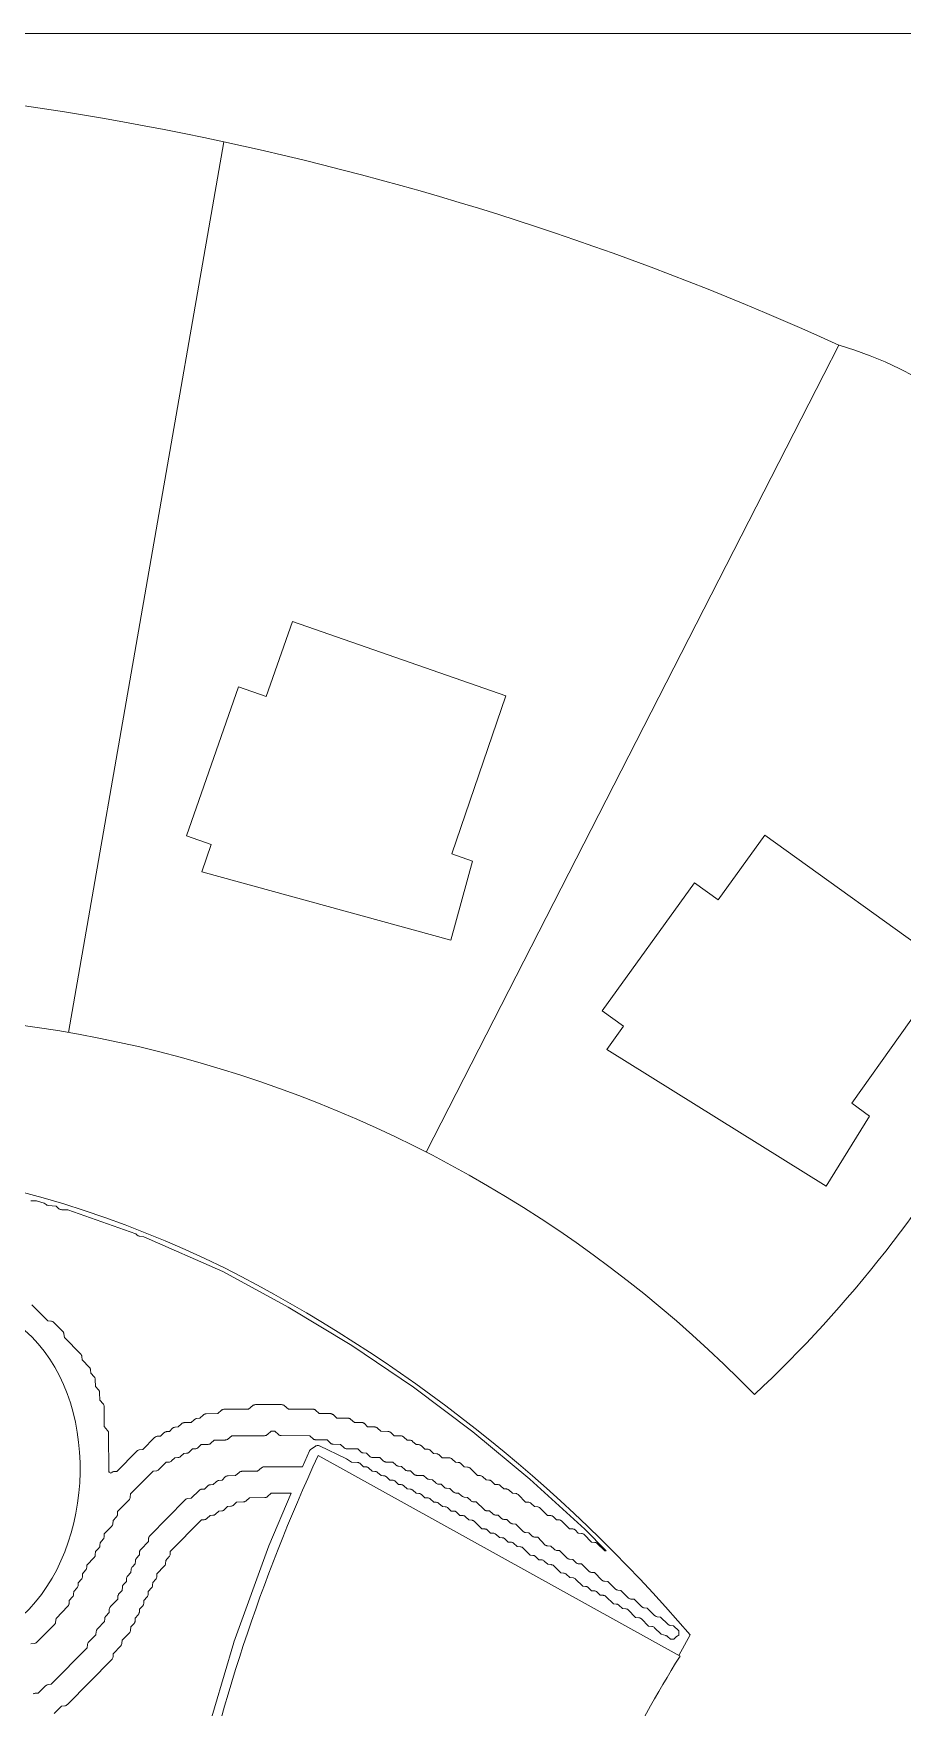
# Model space of a CAD drawing. Header units: inches. Extents: x 36 to 80.1, y 17.3 to 55.9.
# Drawn here: x 43.85 to 49.11, y 45.76 to 55.9 of the extents above; entities that cross this region are included whole.
import ezdxf

# ---------------------------------------------------------------- set-up
doc = ezdxf.new("R2010")
doc.units = ezdxf.units.IN
doc.layers.add('01_ORIGINAL_CAD', color=7, linetype='Continuous', lineweight=20)
doc.layers.add('02_APPROVED_PDF_OUTLINES', color=7, linetype='Continuous', lineweight=15)

msp = doc.modelspace()

# ---------------------------------------------------------------- linework, layer by layer
at = {"layer": '01_ORIGINAL_CAD'}
msp.add_line((36.248, 55.9), (71.442, 55.9), dxfattribs=at)
for points in [[(45, 55.245), (44.06, 49.85)], [(48.726, 54.013), (46.225, 49.126)]]:
    msp.add_lwpolyline(points, dxfattribs=at)
for points in [[(46.381, 50.933), (46.709, 51.889), (45.415, 52.34), (45.257, 51.885), (45.088, 51.944), (44.773, 51.041), (44.923, 50.989), (44.866, 50.824), (46.374, 50.409), (46.506, 50.889)], [(48.804, 49.422), (49.389, 50.246), (48.277, 51.045), (47.995, 50.654), (47.85, 50.758), (47.292, 49.982), (47.421, 49.889), (47.319, 49.747), (48.648, 48.921), (48.911, 49.345)]]:
    msp.add_lwpolyline(points, close=True, dxfattribs=at)
for points in [[(44.283, 37.084, 0.090917), (40.931, 45.968, -0.652582), (40.931, 49.011, -0.158741), (45.004, 48.425, -0.098355), (47.824, 46.203), (47.755, 46.078)], [(47.087, 44.63, -0.062406), (47.763, 46.073), (45.572, 47.29, 0.058367), (44.801, 44.944, 0.058367)]]:
    msp.add_lwpolyline(points, format="xyb", dxfattribs=at)
for centre, radius, start, end in [((41.139, 37.317), 18.339, 65.5622, 90.1344), ((48.026, 51.672), 2.444, 0.7167, 73.3418), ((43.034, 53.196), 7.583, 313.0815, 348.6437), ((42.751, 42.34), 7.624, 44.2289, 105.6047)]:
    msp.add_arc(centre, radius, start, end, dxfattribs=at)
at = {"layer": '02_APPROVED_PDF_OUTLINES'}
for points in [[(43.832, 48.831), (43.865, 48.831), (43.911, 48.818), (43.923, 48.809), (43.925, 48.808), (43.928, 48.806), (43.932, 48.805), (43.935, 48.804), (43.984, 48.798), (44.001, 48.783), (44.004, 48.781), (44.007, 48.78), (44.011, 48.778), (44.014, 48.778), (44.018, 48.777), (44.055, 48.777), (44.467, 48.632), (44.476, 48.624), (44.479, 48.622), (44.481, 48.62), (44.484, 48.619), (44.487, 48.618), (44.49, 48.618), (44.516, 48.614), (44.993, 48.403), (45.389, 48.188), (45.775, 47.955), (46.148, 47.703), (46.508, 47.433), (46.854, 47.146), (47.186, 46.842), (47.316, 46.712), (47.307, 46.712), (47.262, 46.756), (47.26, 46.758), (47.257, 46.76), (47.254, 46.762), (47.25, 46.763), (47.247, 46.763), (47.227, 46.765), (47.183, 46.81), (47.18, 46.812), (47.177, 46.814), (47.174, 46.815), (47.171, 46.816), (47.167, 46.817), (47.147, 46.819), (47.127, 46.838), (47.124, 46.841), (47.121, 46.843), (47.117, 46.844), (47.114, 46.845), (47.11, 46.845), (47.094, 46.846), (47.047, 46.892), (47.045, 46.894), (47.042, 46.895), (47.04, 46.897), (47.037, 46.898), (47.034, 46.899), (47.031, 46.899), (47.014, 46.9), (46.994, 46.919), (46.991, 46.921), (46.988, 46.923), (46.985, 46.924), (46.981, 46.925), (46.978, 46.926), (46.961, 46.926), (46.917, 46.971), (46.914, 46.973), (46.911, 46.975), (46.908, 46.976), (46.905, 46.977), (46.902, 46.978), (46.882, 46.98), (46.861, 46.999), (46.858, 47.002), (46.855, 47.003), (46.852, 47.005), (46.848, 47.006), (46.845, 47.006), (46.828, 47.007), (46.784, 47.051), (46.782, 47.053), (46.779, 47.055), (46.775, 47.057), (46.772, 47.058), (46.769, 47.058), (46.749, 47.06), (46.728, 47.08), (46.725, 47.082), (46.722, 47.084), (46.719, 47.085), (46.715, 47.086), (46.712, 47.087), (46.695, 47.087), (46.675, 47.106), (46.672, 47.109), (46.669, 47.111), (46.666, 47.112), (46.662, 47.113), (46.659, 47.113), (46.642, 47.114), (46.622, 47.133), (46.619, 47.136), (46.616, 47.137), (46.613, 47.139), (46.609, 47.14), (46.606, 47.14), (46.589, 47.141), (46.568, 47.16), (46.566, 47.162), (46.563, 47.164), (46.559, 47.166), (46.556, 47.166), (46.552, 47.167), (46.536, 47.168), (46.492, 47.212), (46.489, 47.214), (46.486, 47.216), (46.483, 47.217), (46.48, 47.219), (46.476, 47.219), (46.456, 47.221), (46.436, 47.24), (46.433, 47.243), (46.43, 47.245), (46.427, 47.246), (46.423, 47.247), (46.42, 47.247), (46.403, 47.248), (46.382, 47.267), (46.38, 47.269), (46.378, 47.271), (46.375, 47.272), (46.372, 47.273), (46.369, 47.274), (46.366, 47.274), (46.323, 47.275), (46.306, 47.292), (46.303, 47.295), (46.3, 47.296), (46.297, 47.298), (46.294, 47.299), (46.29, 47.299), (46.27, 47.301), (46.25, 47.321), (46.247, 47.323), (46.244, 47.325), (46.241, 47.326), (46.237, 47.327), (46.234, 47.328), (46.217, 47.328), (46.197, 47.348), (46.194, 47.35), (46.191, 47.352), (46.187, 47.353), (46.184, 47.354), (46.18, 47.355), (46.164, 47.355), (46.143, 47.374), (46.141, 47.377), (46.138, 47.379), (46.134, 47.38), (46.131, 47.381), (46.127, 47.381), (46.111, 47.382), (46.09, 47.401), (46.088, 47.403), (46.085, 47.405), (46.083, 47.406), (46.08, 47.407), (46.077, 47.408), (46.074, 47.408), (46.031, 47.409), (46.011, 47.428), (46.008, 47.43), (46.006, 47.432), (46.003, 47.433), (46, 47.434), (45.997, 47.435), (45.994, 47.435), (45.951, 47.436), (45.931, 47.455), (45.929, 47.457), (45.926, 47.458), (45.923, 47.46), (45.92, 47.461), (45.917, 47.461), (45.914, 47.462), (45.871, 47.463), (45.851, 47.482), (45.849, 47.484), (45.846, 47.485), (45.843, 47.487), (45.841, 47.488), (45.838, 47.488), (45.835, 47.488), (45.791, 47.489), (45.768, 47.51), (45.766, 47.512), (45.763, 47.513), (45.76, 47.514), (45.758, 47.515), (45.755, 47.516), (45.752, 47.516), (45.685, 47.516), (45.662, 47.537), (45.659, 47.538), (45.657, 47.54), (45.654, 47.541), (45.651, 47.542), (45.648, 47.543), (45.645, 47.543), (45.578, 47.543), (45.556, 47.563), (45.553, 47.565), (45.551, 47.567), (45.548, 47.568), (45.545, 47.569), (45.542, 47.569), (45.539, 47.57), (45.392, 47.57), (45.366, 47.591), (45.363, 47.593), (45.36, 47.595), (45.357, 47.596), (45.354, 47.596), (45.35, 47.597), (45.191, 47.597), (45.187, 47.596), (45.184, 47.596), (45.181, 47.594), (45.178, 47.593), (45.175, 47.591), (45.149, 47.57), (45.002, 47.569), (44.999, 47.569), (44.996, 47.568), (44.993, 47.568), (44.991, 47.566), (44.988, 47.565), (44.986, 47.563), (44.963, 47.543), (44.893, 47.541), (44.89, 47.541), (44.887, 47.541), (44.884, 47.54), (44.881, 47.538), (44.878, 47.537), (44.876, 47.535), (44.855, 47.515), (44.835, 47.513), (44.832, 47.513), (44.829, 47.511), (44.826, 47.51), (44.823, 47.508), (44.82, 47.506), (44.803, 47.489), (44.76, 47.488), (44.757, 47.487), (44.754, 47.487), (44.751, 47.486), (44.748, 47.484), (44.746, 47.483), (44.743, 47.481), (44.723, 47.462), (44.706, 47.461), (44.703, 47.46), (44.699, 47.459), (44.696, 47.458), (44.693, 47.456), (44.69, 47.454), (44.67, 47.435), (44.653, 47.434), (44.65, 47.433), (44.646, 47.433), (44.643, 47.431), (44.64, 47.429), (44.637, 47.427), (44.617, 47.407), (44.597, 47.406), (44.593, 47.405), (44.59, 47.404), (44.587, 47.402), (44.584, 47.401), (44.581, 47.398), (44.51, 47.326), (44.487, 47.323), (44.484, 47.322), (44.481, 47.321), (44.478, 47.32), (44.475, 47.318), (44.473, 47.316), (44.352, 47.193), (44.335, 47.192), (44.332, 47.192), (44.328, 47.191), (44.325, 47.189), (44.322, 47.188), (44.319, 47.185), (44.316, 47.182), (44.312, 47.185), (44.309, 47.188), (44.306, 47.189), (44.303, 47.191), (44.303, 47.191), (44.302, 47.425), (44.302, 47.428), (44.301, 47.432), (44.3, 47.435), (44.298, 47.438), (44.296, 47.441), (44.276, 47.464), (44.275, 47.586), (44.275, 47.589), (44.274, 47.593), (44.273, 47.596), (44.271, 47.599), (44.269, 47.602), (44.248, 47.625), (44.247, 47.669), (44.247, 47.672), (44.247, 47.675), (44.246, 47.678), (44.244, 47.681), (44.243, 47.684), (44.241, 47.686), (44.222, 47.706), (44.221, 47.75), (44.221, 47.753), (44.22, 47.756), (44.219, 47.759), (44.218, 47.762), (44.216, 47.764), (44.214, 47.766), (44.194, 47.787), (44.193, 47.808), (44.192, 47.811), (44.191, 47.814), (44.19, 47.818), (44.188, 47.821), (44.186, 47.823), (44.141, 47.868), (44.139, 47.888), (44.139, 47.892), (44.138, 47.895), (44.136, 47.898), (44.135, 47.901), (44.132, 47.904), (44.034, 48.003), (44.031, 48.026), (44.03, 48.029), (44.029, 48.032), (44.028, 48.035), (44.026, 48.038), (44.024, 48.04), (43.968, 48.096), (43.966, 48.098), (43.963, 48.1), (43.96, 48.101), (43.956, 48.102), (43.953, 48.103), (43.933, 48.105), (43.838, 48.201)], [(43.831, 46.148), (43.854, 46.151), (43.857, 46.152), (43.86, 46.153), (43.863, 46.155), (43.866, 46.156), (43.868, 46.159), (43.974, 46.266), (43.976, 46.268), (43.978, 46.271), (43.98, 46.274), (43.981, 46.277), (43.981, 46.28), (43.984, 46.303), (44.056, 46.376), (44.058, 46.378), (44.06, 46.381), (44.061, 46.384), (44.062, 46.388), (44.063, 46.391), (44.064, 46.412), (44.084, 46.433), (44.086, 46.435), (44.088, 46.438), (44.089, 46.442), (44.09, 46.445), (44.09, 46.449), (44.091, 46.466), (44.11, 46.486), (44.112, 46.489), (44.114, 46.492), (44.116, 46.495), (44.117, 46.499), (44.117, 46.502), (44.118, 46.519), (44.137, 46.54), (44.139, 46.543), (44.141, 46.546), (44.142, 46.549), (44.143, 46.552), (44.143, 46.556), (44.144, 46.573), (44.163, 46.594), (44.165, 46.596), (44.167, 46.599), (44.169, 46.603), (44.169, 46.606), (44.17, 46.61), (44.171, 46.626), (44.214, 46.671), (44.217, 46.674), (44.218, 46.677), (44.22, 46.68), (44.221, 46.683), (44.221, 46.687), (44.223, 46.707), (44.243, 46.728), (44.245, 46.731), (44.247, 46.734), (44.248, 46.737), (44.249, 46.74), (44.249, 46.744), (44.25, 46.761), (44.269, 46.782), (44.271, 46.784), (44.273, 46.787), (44.274, 46.791), (44.275, 46.794), (44.276, 46.798), (44.276, 46.814), (44.32, 46.859), (44.322, 46.862), (44.324, 46.865), (44.326, 46.868), (44.327, 46.871), (44.327, 46.874), (44.329, 46.895), (44.348, 46.916), (44.351, 46.919), (44.352, 46.922), (44.354, 46.925), (44.355, 46.928), (44.355, 46.932), (44.356, 46.949), (44.426, 47.02), (44.428, 47.023), (44.43, 47.026), (44.431, 47.029), (44.432, 47.032), (44.433, 47.036), (44.435, 47.056), (44.572, 47.195), (44.592, 47.197), (44.595, 47.197), (44.598, 47.198), (44.602, 47.2), (44.605, 47.202), (44.607, 47.204), (44.651, 47.248), (44.667, 47.249), (44.671, 47.249), (44.675, 47.25), (44.678, 47.252), (44.681, 47.253), (44.684, 47.256), (44.704, 47.275), (44.721, 47.276), (44.724, 47.276), (44.728, 47.277), (44.731, 47.279), (44.734, 47.28), (44.737, 47.283), (44.757, 47.302), (44.774, 47.303), (44.777, 47.303), (44.781, 47.304), (44.784, 47.305), (44.787, 47.307), (44.79, 47.31), (44.81, 47.329), (44.827, 47.33), (44.83, 47.33), (44.834, 47.331), (44.837, 47.332), (44.84, 47.334), (44.843, 47.336), (44.863, 47.355), (44.906, 47.356), (44.909, 47.357), (44.912, 47.357), (44.915, 47.358), (44.917, 47.36), (44.92, 47.361), (44.922, 47.363), (44.942, 47.382), (45.008, 47.382), (45.011, 47.383), (45.014, 47.383), (45.017, 47.384), (45.02, 47.385), (45.023, 47.387), (45.025, 47.389), (45.048, 47.409), (45.247, 47.409), (45.25, 47.41), (45.253, 47.41), (45.256, 47.411), (45.259, 47.412), (45.261, 47.414), (45.264, 47.416), (45.287, 47.436), (45.308, 47.436), (45.331, 47.416), (45.333, 47.414), (45.336, 47.412), (45.339, 47.411), (45.341, 47.41), (45.344, 47.41), (45.347, 47.41), (45.52, 47.409), (45.543, 47.389), (45.546, 47.387), (45.548, 47.386), (45.551, 47.385), (45.554, 47.384), (45.557, 47.383), (45.56, 47.383), (45.626, 47.383), (45.646, 47.364), (45.648, 47.362), (45.651, 47.36), (45.654, 47.359), (45.657, 47.358), (45.66, 47.357), (45.663, 47.357), (45.706, 47.356), (45.726, 47.337), (45.728, 47.335), (45.731, 47.333), (45.734, 47.332), (45.736, 47.331), (45.74, 47.33), (45.743, 47.33), (45.812, 47.329), (45.829, 47.312), (45.832, 47.31), (45.835, 47.308), (45.838, 47.306), (45.841, 47.305), (45.844, 47.305), (45.864, 47.303), (45.885, 47.283), (45.887, 47.282), (45.89, 47.28), (45.893, 47.279), (45.896, 47.278), (45.899, 47.277), (45.902, 47.277), (45.945, 47.276), (45.968, 47.255), (45.971, 47.253), (45.973, 47.252), (45.976, 47.251), (45.979, 47.25), (45.982, 47.249), (45.985, 47.249), (46.024, 47.249), (46.041, 47.232), (46.044, 47.229), (46.047, 47.228), (46.05, 47.226), (46.053, 47.225), (46.057, 47.225), (46.077, 47.223), (46.098, 47.203), (46.1, 47.201), (46.103, 47.199), (46.107, 47.198), (46.11, 47.197), (46.114, 47.196), (46.13, 47.196), (46.151, 47.176), (46.153, 47.174), (46.156, 47.173), (46.158, 47.171), (46.161, 47.17), (46.164, 47.17), (46.167, 47.169), (46.21, 47.169), (46.227, 47.151), (46.23, 47.149), (46.233, 47.147), (46.236, 47.146), (46.239, 47.145), (46.243, 47.144), (46.263, 47.142), (46.284, 47.123), (46.286, 47.12), (46.289, 47.119), (46.293, 47.117), (46.296, 47.116), (46.3, 47.116), (46.316, 47.115), (46.334, 47.098), (46.336, 47.095), (46.339, 47.094), (46.342, 47.092), (46.346, 47.091), (46.349, 47.091), (46.369, 47.089), (46.39, 47.069), (46.393, 47.067), (46.396, 47.065), (46.399, 47.064), (46.402, 47.063), (46.406, 47.062), (46.422, 47.062), (46.44, 47.044), (46.443, 47.042), (46.446, 47.04), (46.449, 47.039), (46.452, 47.038), (46.455, 47.037), (46.475, 47.035), (46.496, 47.016), (46.499, 47.013), (46.502, 47.011), (46.505, 47.01), (46.509, 47.009), (46.512, 47.009), (46.529, 47.008), (46.576, 46.962), (46.578, 46.96), (46.58, 46.959), (46.583, 46.957), (46.586, 46.956), (46.589, 46.955), (46.592, 46.955), (46.609, 46.954), (46.629, 46.935), (46.632, 46.933), (46.635, 46.931), (46.638, 46.93), (46.642, 46.929), (46.645, 46.928), (46.662, 46.928), (46.682, 46.908), (46.685, 46.906), (46.688, 46.904), (46.691, 46.903), (46.695, 46.902), (46.698, 46.901), (46.715, 46.901), (46.735, 46.882), (46.738, 46.879), (46.741, 46.877), (46.744, 46.876), (46.748, 46.875), (46.751, 46.875), (46.768, 46.874), (46.812, 46.83), (46.815, 46.827), (46.818, 46.826), (46.821, 46.824), (46.824, 46.823), (46.827, 46.823), (46.847, 46.821), (46.868, 46.801), (46.871, 46.799), (46.874, 46.797), (46.877, 46.796), (46.881, 46.795), (46.884, 46.794), (46.901, 46.794), (46.945, 46.749), (46.947, 46.747), (46.95, 46.745), (46.954, 46.744), (46.957, 46.743), (46.96, 46.742), (46.98, 46.74), (47.001, 46.721), (47.004, 46.718), (47.007, 46.717), (47.01, 46.715), (47.014, 46.714), (47.017, 46.714), (47.034, 46.713), (47.078, 46.669), (47.08, 46.667), (47.083, 46.665), (47.086, 46.663), (47.09, 46.662), (47.093, 46.662), (47.113, 46.66), (47.134, 46.64), (47.137, 46.638), (47.14, 46.636), (47.143, 46.635), (47.147, 46.634), (47.15, 46.633), (47.166, 46.633), (47.211, 46.589), (47.213, 46.586), (47.216, 46.584), (47.219, 46.583), (47.223, 46.582), (47.226, 46.581), (47.246, 46.58), (47.29, 46.535), (47.293, 46.533), (47.296, 46.531), (47.299, 46.529), (47.302, 46.528), (47.306, 46.528), (47.325, 46.526), (47.37, 46.481), (47.373, 46.479), (47.376, 46.477), (47.379, 46.476), (47.382, 46.475), (47.386, 46.474), (47.405, 46.472), (47.45, 46.428), (47.452, 46.425), (47.455, 46.423), (47.459, 46.422), (47.462, 46.421), (47.465, 46.42), (47.485, 46.419), (47.53, 46.374), (47.532, 46.372), (47.535, 46.37), (47.538, 46.368), (47.542, 46.367), (47.545, 46.367), (47.565, 46.365), (47.609, 46.32), (47.612, 46.318), (47.615, 46.316), (47.618, 46.315), (47.621, 46.314), (47.625, 46.313), (47.644, 46.311), (47.689, 46.267), (47.692, 46.265), (47.695, 46.263), (47.698, 46.261), (47.701, 46.26), (47.704, 46.26), (47.724, 46.258), (47.755, 46.227), (47.755, 46.2), (47.754, 46.199), (47.75, 46.198), (47.748, 46.197), (47.745, 46.195), (47.742, 46.193), (47.725, 46.176), (47.706, 46.176), (47.688, 46.193), (47.686, 46.195), (47.683, 46.197), (47.68, 46.198), (47.677, 46.199), (47.648, 46.207), (47.609, 46.246), (47.606, 46.249), (47.603, 46.251), (47.6, 46.252), (47.597, 46.253), (47.593, 46.254), (47.573, 46.255), (47.529, 46.3), (47.526, 46.302), (47.523, 46.304), (47.52, 46.306), (47.517, 46.307), (47.513, 46.307), (47.494, 46.309), (47.449, 46.354), (47.446, 46.356), (47.444, 46.358), (47.44, 46.359), (47.437, 46.36), (47.434, 46.361), (47.414, 46.363), (47.393, 46.382), (47.39, 46.385), (47.387, 46.386), (47.384, 46.388), (47.38, 46.389), (47.377, 46.389), (47.36, 46.39), (47.313, 46.436), (47.311, 46.438), (47.309, 46.439), (47.306, 46.441), (47.303, 46.442), (47.3, 46.442), (47.297, 46.443), (47.28, 46.444), (47.26, 46.463), (47.257, 46.465), (47.254, 46.467), (47.251, 46.468), (47.247, 46.469), (47.244, 46.47), (47.227, 46.47), (47.207, 46.49), (47.204, 46.492), (47.201, 46.494), (47.198, 46.495), (47.194, 46.496), (47.191, 46.496), (47.174, 46.497), (47.13, 46.541), (47.128, 46.544), (47.125, 46.545), (47.121, 46.547), (47.118, 46.548), (47.115, 46.549), (47.095, 46.55), (47.074, 46.57), (47.071, 46.572), (47.068, 46.574), (47.065, 46.575), (47.061, 46.576), (47.058, 46.577), (47.041, 46.578), (46.997, 46.622), (46.995, 46.624), (46.992, 46.626), (46.989, 46.627), (46.985, 46.628), (46.982, 46.629), (46.962, 46.631), (46.941, 46.65), (46.938, 46.653), (46.935, 46.655), (46.932, 46.656), (46.929, 46.657), (46.925, 46.657), (46.908, 46.658), (46.888, 46.677), (46.885, 46.679), (46.882, 46.681), (46.879, 46.683), (46.875, 46.684), (46.872, 46.684), (46.855, 46.685), (46.811, 46.729), (46.809, 46.731), (46.806, 46.733), (46.803, 46.735), (46.799, 46.736), (46.796, 46.736), (46.776, 46.738), (46.755, 46.758), (46.752, 46.76), (46.749, 46.762), (46.746, 46.763), (46.743, 46.764), (46.739, 46.764), (46.722, 46.765), (46.702, 46.784), (46.699, 46.787), (46.696, 46.789), (46.693, 46.79), (46.689, 46.791), (46.686, 46.791), (46.669, 46.792), (46.649, 46.811), (46.646, 46.813), (46.643, 46.815), (46.64, 46.817), (46.636, 46.818), (46.633, 46.818), (46.616, 46.819), (46.596, 46.838), (46.593, 46.84), (46.59, 46.842), (46.587, 46.844), (46.583, 46.844), (46.58, 46.845), (46.563, 46.846), (46.519, 46.89), (46.516, 46.892), (46.513, 46.894), (46.51, 46.895), (46.507, 46.896), (46.504, 46.897), (46.484, 46.899), (46.463, 46.918), (46.46, 46.921), (46.457, 46.923), (46.454, 46.924), (46.45, 46.925), (46.447, 46.925), (46.43, 46.926), (46.41, 46.945), (46.407, 46.947), (46.404, 46.949), (46.401, 46.951), (46.397, 46.952), (46.394, 46.952), (46.377, 46.953), (46.356, 46.972), (46.354, 46.974), (46.351, 46.976), (46.347, 46.978), (46.344, 46.978), (46.34, 46.979), (46.324, 46.98), (46.303, 46.999), (46.301, 47.001), (46.298, 47.003), (46.294, 47.004), (46.291, 47.005), (46.287, 47.006), (46.271, 47.006), (46.25, 47.026), (46.247, 47.028), (46.244, 47.03), (46.241, 47.031), (46.238, 47.032), (46.234, 47.032), (46.217, 47.033), (46.197, 47.052), (46.194, 47.055), (46.191, 47.057), (46.188, 47.058), (46.185, 47.059), (46.181, 47.059), (46.164, 47.06), (46.144, 47.079), (46.141, 47.081), (46.138, 47.083), (46.135, 47.085), (46.131, 47.086), (46.128, 47.086), (46.111, 47.087), (46.091, 47.106), (46.088, 47.108), (46.085, 47.11), (46.082, 47.112), (46.078, 47.112), (46.075, 47.113), (46.058, 47.114), (46.038, 47.133), (46.035, 47.135), (46.032, 47.137), (46.029, 47.138), (46.025, 47.139), (46.022, 47.14), (46.005, 47.14), (45.985, 47.16), (45.982, 47.162), (45.979, 47.164), (45.975, 47.165), (45.972, 47.166), (45.968, 47.166), (45.952, 47.167), (45.931, 47.186), (45.929, 47.189), (45.926, 47.191), (45.922, 47.192), (45.919, 47.193), (45.915, 47.193), (45.899, 47.194), (45.878, 47.213), (45.875, 47.216), (45.872, 47.217), (45.869, 47.219), (45.866, 47.22), (45.862, 47.22), (45.845, 47.221), (45.825, 47.24), (45.823, 47.242), (45.82, 47.244), (45.817, 47.245), (45.815, 47.246), (45.812, 47.247), (45.809, 47.247), (45.773, 47.248), (45.743, 47.269), (45.739, 47.271), (45.58, 47.347), (45.577, 47.348), (45.574, 47.349), (45.571, 47.35), (45.568, 47.35), (45.565, 47.349), (45.561, 47.348), (45.558, 47.347), (45.556, 47.346), (45.528, 47.328), (45.525, 47.326), (45.522, 47.323), (45.52, 47.32), (45.519, 47.317), (45.477, 47.221), (45.245, 47.221), (45.241, 47.221), (45.238, 47.22), (45.235, 47.219), (45.232, 47.217), (45.229, 47.215), (45.203, 47.194), (45.109, 47.194), (45.106, 47.193), (45.103, 47.193), (45.1, 47.192), (45.097, 47.191), (45.095, 47.189), (45.092, 47.187), (45.07, 47.167), (45.026, 47.166), (45.023, 47.166), (45.02, 47.165), (45.017, 47.164), (45.014, 47.163), (45.012, 47.161), (45.009, 47.159), (44.989, 47.139), (44.969, 47.137), (44.965, 47.137), (44.962, 47.136), (44.959, 47.134), (44.956, 47.132), (44.953, 47.13), (44.936, 47.113), (44.92, 47.112), (44.916, 47.112), (44.912, 47.111), (44.909, 47.109), (44.906, 47.107), (44.903, 47.105), (44.883, 47.086), (44.866, 47.085), (44.863, 47.085), (44.86, 47.084), (44.858, 47.083), (44.855, 47.082), (44.852, 47.08), (44.85, 47.078), (44.802, 47.031), (44.78, 47.028), (44.776, 47.027), (44.773, 47.026), (44.77, 47.025), (44.768, 47.023), (44.765, 47.021), (44.552, 46.803), (44.549, 46.801), (44.547, 46.798), (44.546, 46.795), (44.545, 46.791), (44.544, 46.788), (44.543, 46.768), (44.497, 46.72), (44.495, 46.718), (44.493, 46.715), (44.492, 46.713), (44.491, 46.71), (44.49, 46.707), (44.49, 46.704), (44.489, 46.687), (44.47, 46.666), (44.468, 46.663), (44.466, 46.66), (44.465, 46.657), (44.464, 46.654), (44.464, 46.65), (44.463, 46.633), (44.446, 46.615), (44.443, 46.613), (44.442, 46.61), (44.44, 46.607), (44.439, 46.603), (44.439, 46.6), (44.437, 46.58), (44.417, 46.559), (44.415, 46.556), (44.413, 46.553), (44.412, 46.55), (44.411, 46.546), (44.411, 46.543), (44.41, 46.526), (44.393, 46.508), (44.391, 46.505), (44.389, 46.502), (44.387, 46.499), (44.386, 46.496), (44.386, 46.493), (44.384, 46.472), (44.365, 46.451), (44.362, 46.449), (44.361, 46.446), (44.359, 46.442), (44.358, 46.439), (44.358, 46.435), (44.357, 46.419), (44.313, 46.374), (44.311, 46.371), (44.309, 46.368), (44.308, 46.365), (44.307, 46.362), (44.306, 46.358), (44.305, 46.338), (44.285, 46.317), (44.283, 46.314), (44.281, 46.311), (44.28, 46.308), (44.279, 46.305), (44.279, 46.301), (44.278, 46.284), (44.234, 46.24), (44.232, 46.237), (44.23, 46.234), (44.229, 46.231), (44.228, 46.228), (44.227, 46.224), (44.225, 46.204), (44.181, 46.159), (44.179, 46.156), (44.177, 46.153), (44.176, 46.15), (44.175, 46.147), (44.174, 46.144), (44.172, 46.124), (43.955, 45.904), (43.936, 45.902), (43.932, 45.901), (43.929, 45.9), (43.926, 45.899), (43.923, 45.897), (43.92, 45.895), (43.876, 45.85), (43.86, 45.85), (43.857, 45.849), (43.853, 45.848), (43.85, 45.847), (43.847, 45.845)], [(43.973, 45.727), (44.017, 45.772), (44.037, 45.774), (44.04, 45.774), (44.044, 45.775), (44.047, 45.777), (44.05, 45.779), (44.053, 45.781), (44.322, 46.054), (44.324, 46.056), (44.326, 46.059), (44.327, 46.063), (44.328, 46.066), (44.329, 46.069), (44.33, 46.089), (44.376, 46.137), (44.378, 46.14), (44.38, 46.142), (44.381, 46.145), (44.382, 46.148), (44.383, 46.15), (44.383, 46.153), (44.384, 46.17), (44.428, 46.215), (44.43, 46.218), (44.432, 46.221), (44.433, 46.224), (44.434, 46.227), (44.435, 46.23), (44.436, 46.251), (44.456, 46.272), (44.458, 46.275), (44.46, 46.278), (44.461, 46.281), (44.462, 46.284), (44.462, 46.288), (44.463, 46.305), (44.482, 46.325), (44.484, 46.328), (44.486, 46.331), (44.488, 46.335), (44.488, 46.338), (44.489, 46.341), (44.49, 46.359), (44.509, 46.379), (44.511, 46.382), (44.513, 46.385), (44.514, 46.388), (44.515, 46.392), (44.515, 46.395), (44.516, 46.412), (44.535, 46.433), (44.537, 46.436), (44.539, 46.439), (44.54, 46.442), (44.541, 46.445), (44.542, 46.449), (44.542, 46.466), (44.562, 46.487), (44.564, 46.489), (44.566, 46.492), (44.567, 46.496), (44.568, 46.499), (44.568, 46.503), (44.569, 46.52), (44.588, 46.54), (44.59, 46.543), (44.592, 46.546), (44.593, 46.549), (44.594, 46.553), (44.595, 46.556), (44.595, 46.573), (44.639, 46.618), (44.641, 46.62), (44.643, 46.623), (44.645, 46.626), (44.646, 46.63), (44.646, 46.633), (44.648, 46.654), (44.667, 46.675), (44.67, 46.677), (44.671, 46.68), (44.673, 46.684), (44.674, 46.687), (44.674, 46.691), (44.675, 46.707), (44.864, 46.899), (44.881, 46.9), (44.884, 46.901), (44.888, 46.901), (44.891, 46.903), (44.894, 46.905), (44.897, 46.907), (44.917, 46.926), (44.934, 46.927), (44.937, 46.927), (44.941, 46.928), (44.944, 46.93), (44.947, 46.932), (44.95, 46.934), (44.97, 46.953), (44.987, 46.954), (44.99, 46.954), (44.994, 46.955), (44.997, 46.957), (45, 46.958), (45.003, 46.961), (45.023, 46.98), (45.043, 46.982), (45.047, 46.983), (45.05, 46.984), (45.053, 46.985), (45.056, 46.987), (45.059, 46.989), (45.076, 47.007), (45.119, 47.008), (45.122, 47.008), (45.125, 47.009), (45.128, 47.01), (45.13, 47.011), (45.133, 47.013), (45.135, 47.015), (45.155, 47.033), (45.248, 47.034), (45.251, 47.034), (45.254, 47.034), (45.257, 47.035), (45.26, 47.037), (45.262, 47.038), (45.265, 47.04), (45.287, 47.06), (45.408, 47.06), (45.272, 46.743), (45.272, 46.742), (45.061, 46.158), (45.061, 46.157), (44.885, 45.564)]]:
    msp.add_lwpolyline(points, dxfattribs=at)
msp.add_open_spline([(42.152, 46.299), (41.894, 46.507), (41.713, 46.832), (41.637, 47.125), (41.599, 47.27), (41.587, 47.408), (41.641, 47.546), (41.694, 47.685), (41.813, 47.825), (41.937, 47.954), (42.062, 48.083), (42.191, 48.202), (42.327, 48.262), (42.462, 48.322), (42.604, 48.324), (42.762, 48.32), (43.071, 48.311), (43.446, 48.281), (43.702, 48.116), (44.227, 47.778), (44.256, 46.874), (43.859, 46.402), (43.468, 45.935), (42.661, 45.889), (42.152, 46.299)], degree=3, knots=[0, 0, 0, 0, 0.125755, 0.125755, 0.125755, 0.188473, 0.188473, 0.188473, 0.251474, 0.251474, 0.251474, 0.314646, 0.314646, 0.314646, 0.377599, 0.377599, 0.377599, 0.500406, 0.500406, 0.500406, 0.751841, 0.751841, 0.751841, 1, 1, 1, 1], dxfattribs=at)

doc.saveas('drawing.dxf')
